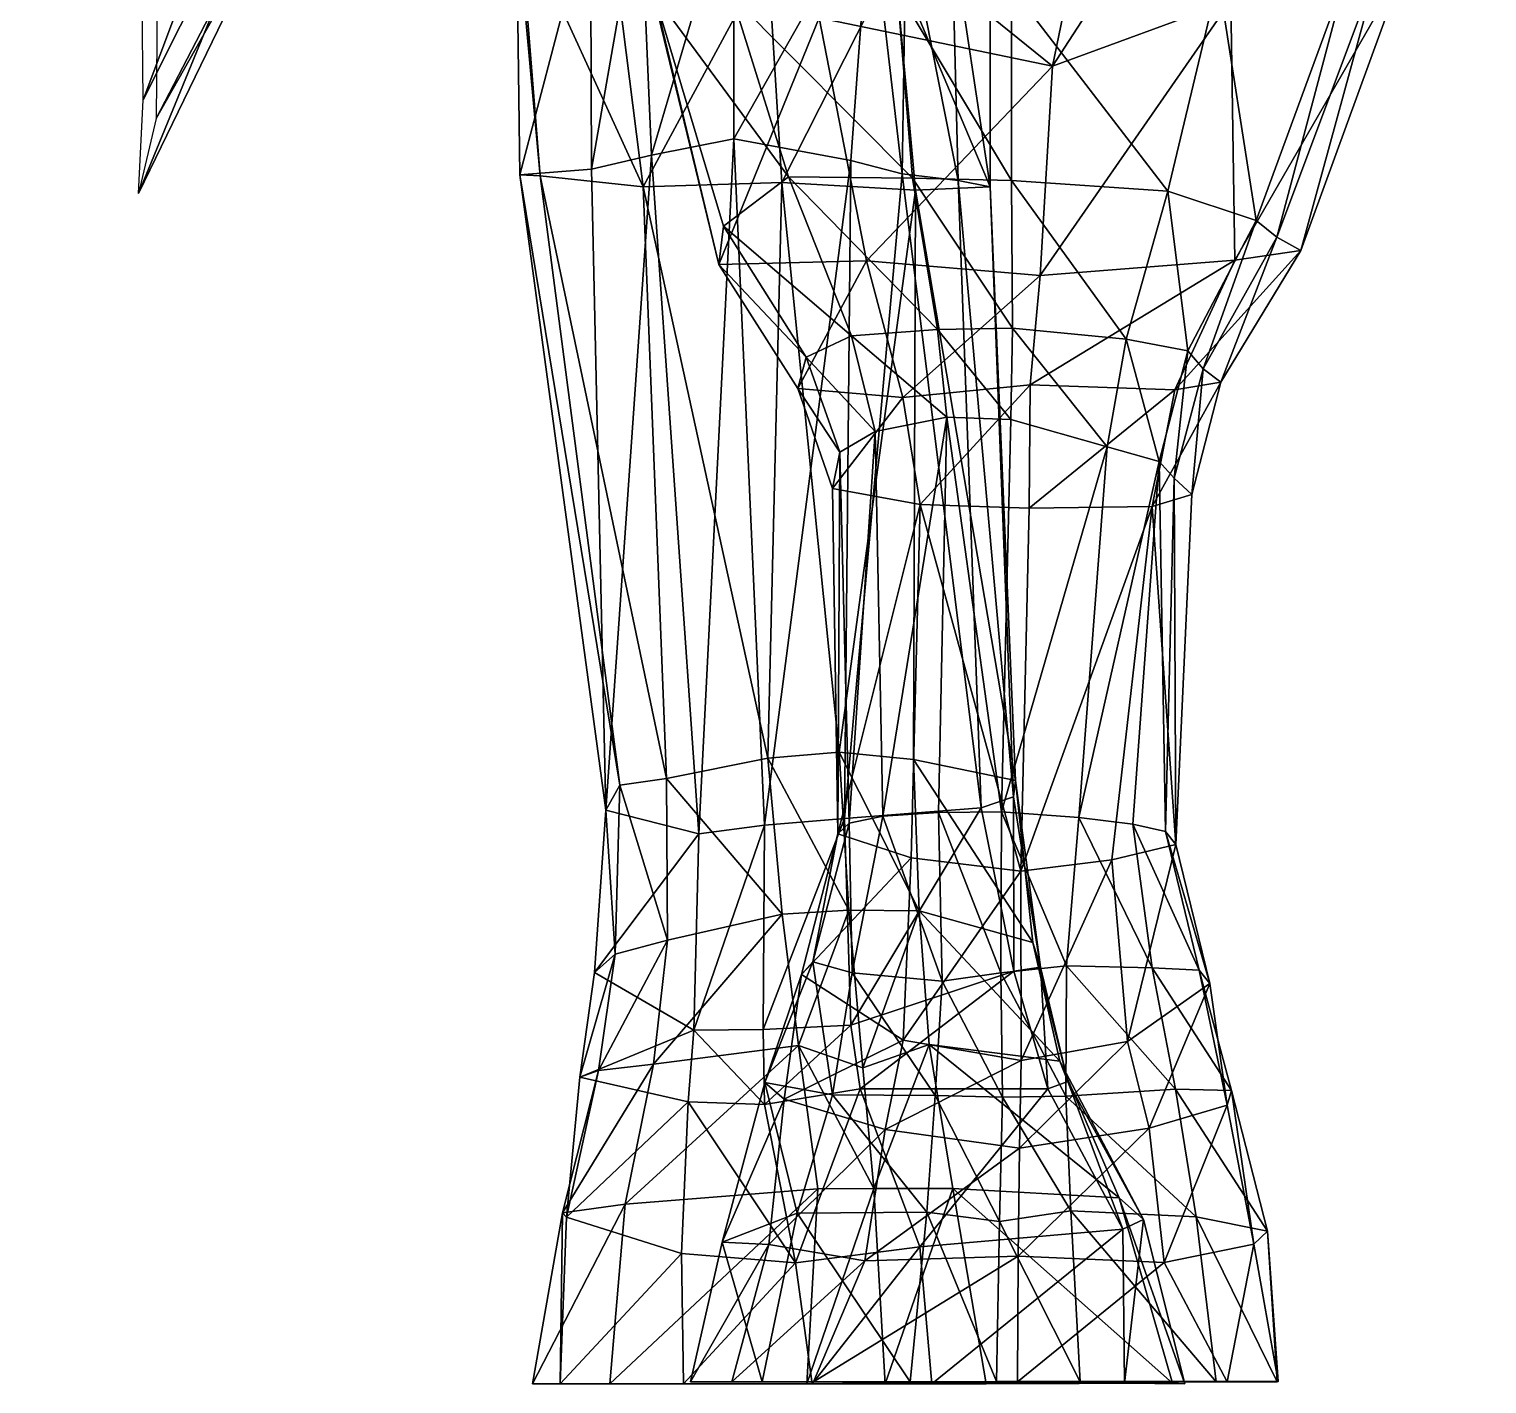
# Model space of a CAD drawing. Extents: x -0.46 to 0.46, y 0 to 1.52.
# Drawn here: x 0.0092 to 0.4059, y -0.0006 to 0.3679 of the extents above; entities that cross this region are included whole.
import ezdxf

# ---------------------------------------------------------------- set-up
doc = ezdxf.new("R2010")
doc.units = 0

# ---------------------------------------------------------------- blocks, each defined once
blk = doc.blocks.new('Mesh')
at = {"layer": 'Meshes'}
mesh = blk.add_polyface(dxfattribs=at)
corners = [(0, 0.477658, -0.820987), (0.080293, 0.503604, -0.814335), (0, 0.42793, -0.743096), (0.075642, 0.462425, -0.735415), (0, 0.406746, -0.682871), (0.072233, 0.433957, -0.668912), (0, 0.408895, -0.520935), (0.090467, 0.448806, -0.52702), (0.122304, 0.49492, -0.438939), (0, 0.424155, -0.433288), (0.175497, 0.40586, 0.729689), (0.201002, 0.409529, 0.75238), (0.172382, 0.474482, 0.715347), (0.207105, 0.466516, 0.724098), (0.161989, 0.401702, 0.688799), (0.133645, 0.483091, 0.691215), (0.167913, 0.391086, 0.575845), (0.142612, 0.398601, 0.617588), (0.147059, 0.487339, 0.559099), (0.121016, 0.489468, 0.612952), (0.210193, 0.387937, 0.56401), (0.204691, 0.474041, 0.525197), (0.244685, 0.386784, 0.577869), (0.238095, 0.403665, 0.715785), (0.141864, 0.39832, 0.649581), (0.116559, 0.489535, 0.653839), (0.147059, 0.487339, 0.559099), (0.167913, 0.391086, 0.575845), (0.133645, 0.483091, 0.691215), (0.161989, 0.401702, 0.688799), (0.153661, 0.44783, -0.526172), (0.210983, 0.48324, -0.443751), (0.148618, 0.462029, -0.528786), (0.152043, 0.461232, -0.627012), (0.130595, 0.478463, -0.640555), (0.15618, 0.464735, -0.709903), (0.155519, 0.446525, -0.617108), (0.152043, 0.461232, -0.627012), (0.166408, 0.448651, -0.689952), (0.15618, 0.464735, -0.709903), (0.153661, 0.44783, -0.526172), (0.148618, 0.462029, -0.528786), (0.16571, 0.397867, -0.520333), (0.219295, 0.413224, -0.435004), (0.166063, 0.399052, -0.601729), (0.166063, 0.399052, -0.601729), (0.155519, 0.446525, -0.617108), (0.185062, 0.409151, -0.653566), (0.166408, 0.448651, -0.689952), (0.236832, 0.429808, -0.69612), (0.233252, 0.490942, -0.732483), (0.072233, 0.433957, -0.668912), (0.130595, 0.478463, -0.640555), (0.090467, 0.448806, -0.52702), (0, 0.450505, -0.365256), (0.075642, 0.462425, -0.735415), (0.13967, 0.486843, -0.729077), (0.040422, 0.413537, -0.812548), (0.044857, 0.433364, -0.87426), (0.080293, 0.503604, -0.814335), (0.03993, 0.375737, -0.738402), (0.075641, 0.462425, -0.735415), (0.072233, 0.433957, -0.668912), (0.090468, 0.448803, -0.527023), (0.122302, 0.494918, -0.438939), (0.038948, 0.323235, -0.523525), (0.144772, 0.521974, -0.369612), (0.043792, 0.343618, -0.422016), (0.049406, 0.399098, -0.27332), (0.044009, 0.376249, -0.34273), (0.163313, 0.540612, -0.26869), (0.044787, 0.408909, -0.177356), (0.17307, 0.533485, -0.171995), (0.007276, 0.451574, -0.010464), (0.000014, 0.417662, -0.932663), (0, 0.55433, -0.931298), (0.000014, 0.434334, -0.986598), (0.000014, 0.399948, -0.88061), (0, 0.516288, -0.882034), (0, 0.477658, -0.82098), (0.000014, 0.374273, -0.822789), (0, 0.42793, -0.743088), (0, 0.450508, -0.365253), (0.000014, 0.343339, -0.34068), (0, 0.498183, -0.278299), (0, 0.504868, -0.181285), (0.000014, 0.379905, -0.182662), (0, 0.511473, -0.002516), (0.000014, 0.418132, -0.003255), (0.000014, 0.368215, -0.278986)]
mesh.append_faces([[corners[k] for k in face] for face in [(0, 1, 2), (3, 2, 1), (4, 5, 6), (7, 6, 5), (8, 9, 7), (6, 7, 9), (10, 11, 12), (13, 12, 11), (14, 10, 15), (12, 15, 10), (16, 17, 18), (19, 18, 17), (20, 21, 22), (11, 23, 13), (24, 25, 17), (19, 17, 25), (26, 21, 27), (20, 27, 21), (28, 25, 29), (24, 29, 25), (30, 31, 32), (33, 34, 35), (36, 37, 38), (39, 38, 37), (40, 41, 36), (37, 36, 41), (42, 43, 30), (31, 30, 43), (36, 44, 40), (45, 46, 47), (48, 47, 46), (47, 48, 49), (50, 49, 48), (51, 52, 53), (4, 2, 5), (3, 5, 2), (9, 8, 54), (55, 56, 51), (52, 51, 56), (57, 58, 59), (60, 57, 61), (59, 61, 57), (61, 62, 60), (63, 64, 65), (64, 66, 67), (68, 69, 70), (71, 72, 73), (71, 68, 72), (74, 75, 76), (77, 78, 74), (78, 77, 79), (80, 79, 77), (79, 80, 81), (82, 83, 84), (85, 86, 87), (88, 87, 86), (86, 85, 89), (84, 89, 85)]], dxfattribs={"color": 254})
mesh = blk.add_polyface(dxfattribs=at)
corners = [(0.175497, 0.40586, 0.729689), (0.1786, 0.333697, 0.713752), (0.201002, 0.409529, 0.75238), (0.200959, 0.338152, 0.732715), (0.162211, 0.329839, 0.681141), (0.161989, 0.401702, 0.688799), (0.167913, 0.391086, 0.575845), (0.176281, 0.325084, 0.58104), (0.142612, 0.398601, 0.617588), (0.148225, 0.328049, 0.609419), (0.1786, 0.333697, 0.713752), (0.191454, 0.149048, 0.652899), (0.200959, 0.338152, 0.732715), (0.162211, 0.329839, 0.681141), (0.166089, 0.155459, 0.620852), (0.210195, 0.169644, 0.534058), (0.182677, 0.164101, 0.552369), (0.176281, 0.325084, 0.58104), (0.148225, 0.328049, 0.609419), (0.201002, 0.409529, 0.75238), (0.238095, 0.403665, 0.715785), (0.209338, 0.151392, 0.666894), (0.232782, 0.332184, 0.708077), (0.142688, 0.328296, 0.649372), (0.141864, 0.39832, 0.649581), (0.142688, 0.328296, 0.649372), (0.1699, 0.162331, 0.58522), (0.210193, 0.387937, 0.56401), (0.214007, 0.326258, 0.575025), (0.214007, 0.326258, 0.575025), (0.229663, 0.171279, 0.53646), (0.219295, 0.413224, -0.435004), (0.16571, 0.397867, -0.520333), (0.224163, 0.371037, -0.441915), (0.178825, 0.37825, -0.521027), (0.179266, 0.377465, -0.601335), (0.166063, 0.399052, -0.601729), (0.200532, 0.376826, -0.651394), (0.185062, 0.409151, -0.653566), (0.178825, 0.37825, -0.521027), (0.196859, 0.303928, -0.533913), (0.224163, 0.371037, -0.441915), (0.237075, 0.304912, -0.487034), (0.200532, 0.376826, -0.651394), (0.21588, 0.327812, -0.635772), (0.179266, 0.377465, -0.601335), (0.19814, 0.314314, -0.597121), (0.16571, 0.397867, -0.520333), (0.166063, 0.399052, -0.601729), (0.178825, 0.37825, -0.521027), (0.179266, 0.377465, -0.601335), (0.178825, 0.37825, -0.521027), (0.196859, 0.303928, -0.533913), (0.245371, 0.378741, -0.672412), (0.153661, 0.44783, -0.526172), (0.21839, 0.270212, -0.549998), (0.21588, 0.327812, -0.635772), (0.232976, 0.284542, -0.612466), (0.19814, 0.314314, -0.597121), (0.220666, 0.278731, -0.594124), (0.040244, 0.348705, -0.668088), (0.03993, 0.375737, -0.738402), (0.072233, 0.433957, -0.668912), (0.038948, 0.323235, -0.523525), (0.090468, 0.448803, -0.527023), (0.043792, 0.343618, -0.422016), (0.122302, 0.494918, -0.438939), (0.044009, 0.376249, -0.34273), (0.144772, 0.521974, -0.369612), (0.000014, 0.339557, -0.744348), (0, 0.42793, -0.743088), (0.000014, 0.374273, -0.822789), (0, 0.406746, -0.682874), (0.000014, 0.321842, -0.681405), (0, 0.408895, -0.520932), (0.000014, 0.291564, -0.518173), (0, 0.424155, -0.433288), (0.000014, 0.316589, -0.422456), (0.000014, 0.343339, -0.34068), (0, 0.450508, -0.365253), (0.000014, 0.368215, -0.278986), (0, 0.498183, -0.278299)]
mesh.append_faces([[corners[k] for k in face] for face in [(0, 1, 2), (3, 2, 1), (1, 0, 4), (5, 4, 0), (6, 7, 8), (9, 8, 7), (10, 11, 12), (13, 14, 10), (15, 16, 17), (18, 17, 16), (19, 12, 20), (12, 21, 22), (23, 24, 9), (8, 9, 24), (25, 18, 26), (16, 26, 18), (6, 27, 7), (28, 7, 27), (17, 29, 15), (30, 15, 29), (4, 5, 23), (24, 23, 5), (13, 25, 14), (26, 14, 25), (31, 32, 33), (34, 33, 32), (35, 36, 37), (38, 37, 36), (39, 40, 41), (42, 41, 40), (43, 44, 45), (46, 45, 44), (47, 48, 49), (50, 49, 48), (51, 45, 52), (46, 52, 45), (37, 38, 53), (47, 54, 48), (40, 55, 42), (56, 57, 58), (59, 58, 57), (58, 59, 40), (55, 40, 59), (60, 61, 62), (63, 60, 64), (62, 64, 60), (65, 63, 66), (67, 65, 68), (69, 70, 71), (70, 69, 72), (73, 72, 69), (74, 72, 75), (73, 75, 72), (74, 75, 76), (77, 76, 75), (78, 79, 77), (76, 77, 79), (80, 81, 78)]], dxfattribs={"color": 254})
mesh = blk.add_polyface(dxfattribs=at)
corners = [(0.260287, 0.394408, 0.642322), (0.270736, 0.39107, 0.608116), (0.290254, 0.489197, 0.638584), (0.298894, 0.49208, 0.585936), (0.257957, 0.489777, 0.539113), (0.244685, 0.386784, 0.577869), (0.204691, 0.474041, 0.525197), (0.244685, 0.386784, 0.577869), (0.257957, 0.489777, 0.539113), (0.261987, 0.326739, 0.648849), (0.270736, 0.325093, 0.61921), (0.260287, 0.394408, 0.642322), (0.270736, 0.39107, 0.608116), (0.250399, 0.324189, 0.586577), (0.214007, 0.326258, 0.575025), (0.244685, 0.386784, 0.577869), (0.210193, 0.387937, 0.56401), (0.232782, 0.332184, 0.708077), (0.246793, 0.328611, 0.681763), (0.238095, 0.403665, 0.715785), (0.247846, 0.398317, 0.680231), (0.249918, 0.477302, 0.703367), (0.238095, 0.403665, 0.715785), (0.265205, 0.482234, 0.675793), (0.247846, 0.398317, 0.680231), (0.207105, 0.466516, 0.724098), (0.200959, 0.338152, 0.732715), (0.260287, 0.394408, 0.642322), (0.290254, 0.489197, 0.638584), (0.405876, 0.495396, -0.49574), (0.383499, 0.385173, -0.505994), (0.402735, 0.492227, -0.56038), (0.376532, 0.385658, -0.549829), (0.306654, 0.449769, -0.389007), (0.287657, 0.357903, -0.420008), (0.35732, 0.465251, -0.417054), (0.336212, 0.375617, -0.447832), (0.286957, 0.438026, -0.682616), (0.276524, 0.37931, -0.661972), (0.236832, 0.429808, -0.69612), (0.245371, 0.378741, -0.672412), (0.347038, 0.45732, -0.652398), (0.332847, 0.381643, -0.626788), (0.286957, 0.438026, -0.682616), (0.276524, 0.37931, -0.661972), (0.387067, 0.47944, -0.60242), (0.367801, 0.383197, -0.587543), (0.236832, 0.429808, -0.69612), (0.233252, 0.490942, -0.732483), (0.405876, 0.495396, -0.49574), (0.35732, 0.465251, -0.417054), (0.383499, 0.385173, -0.505994), (0.336212, 0.375617, -0.447832), (0.219295, 0.413224, -0.435004), (0.224163, 0.371037, -0.441915), (0.383499, 0.385173, -0.505994), (0.35528, 0.307759, -0.513678), (0.376532, 0.385658, -0.549829), (0.348767, 0.311345, -0.549903), (0.287657, 0.357903, -0.420008), (0.284307, 0.300945, -0.461223), (0.336212, 0.375617, -0.447832), (0.337312, 0.305082, -0.487621), (0.276524, 0.37931, -0.661972), (0.276524, 0.326774, -0.635578), (0.245371, 0.378741, -0.672412), (0.249547, 0.3274, -0.643542), (0.332847, 0.381643, -0.626788), (0.319099, 0.323902, -0.611475), (0.367801, 0.383197, -0.587543), (0.343097, 0.315867, -0.581914), (0.332847, 0.381643, -0.626788), (0.319099, 0.323902, -0.611475), (0.237075, 0.304912, -0.487034), (0.284307, 0.300945, -0.461223), (0.367801, 0.383197, -0.587543), (0.387067, 0.47944, -0.60242), (0.185062, 0.409151, -0.653566), (0.21588, 0.327812, -0.635772), (0.200532, 0.376826, -0.651394), (0.219295, 0.413224, -0.435004), (0.306654, 0.449769, -0.389007), (0.210983, 0.48324, -0.443751), (0.256416, 0.286227, -0.624547)]
mesh.append_faces([[corners[k] for k in face] for face in [(0, 1, 2), (3, 2, 1), (4, 5, 6), (1, 7, 3), (8, 3, 7), (9, 10, 11), (12, 11, 10), (13, 14, 15), (16, 15, 14), (13, 15, 10), (12, 10, 15), (17, 18, 19), (20, 19, 18), (21, 22, 23), (24, 23, 22), (21, 25, 22), (17, 19, 26), (18, 9, 20), (11, 20, 9), (24, 27, 23), (28, 23, 27), (29, 30, 31), (32, 31, 30), (33, 34, 35), (36, 35, 34), (37, 38, 39), (40, 39, 38), (41, 42, 43), (44, 43, 42), (45, 46, 41), (42, 41, 46), (47, 48, 43), (49, 50, 51), (52, 51, 50), (33, 53, 34), (54, 34, 53), (55, 56, 57), (58, 57, 56), (59, 60, 61), (62, 61, 60), (63, 64, 65), (66, 65, 64), (67, 68, 63), (64, 63, 68), (69, 70, 71), (72, 71, 70), (61, 62, 55), (56, 55, 62), (54, 73, 34), (74, 34, 73), (75, 76, 32), (31, 32, 76), (70, 69, 58), (57, 58, 69), (39, 40, 77), (78, 79, 66), (65, 66, 79), (80, 81, 82), (66, 83, 78)]], dxfattribs={"color": 254})
mesh = blk.add_polyface(dxfattribs=at)
corners = [(0.209338, 0.151392, 0.666894), (0.200959, 0.338152, 0.732715), (0.191454, 0.149048, 0.652899), (0.1786, 0.333697, 0.713752), (0.166089, 0.155459, 0.620852), (0.268234, 0.156155, 0.627424), (0.246793, 0.328611, 0.681763), (0.231067, 0.153241, 0.66008), (0.236035, 0.085419, 0.495774), (0.254084, 0.091707, 0.492429), (0.239054, 0.052529, 0.473485), (0.188509, 0.076114, 0.645758), (0.209317, 0.075414, 0.654582), (0.190077, 0.09563, 0.65576), (0.208967, 0.095824, 0.676069), (0.159072, 0.082848, 0.588271), (0.163027, 0.111351, 0.600441), (0.218592, 0.091478, 0.488978), (0.17907, 0.086362, 0.506104), (0.214153, 0.127241, 0.515186), (0.182943, 0.120103, 0.532746), (0.251436, 0.12808, 0.524118), (0.232231, 0.12826, 0.518961), (0.23284, 0.096986, 0.663758), (0.235307, 0.079683, 0.654334), (0.277154, 0.111693, 0.615199), (0.232782, 0.332184, 0.708077), (0.168712, 0.116333, 0.56605), (0.164135, 0.084703, 0.553976), (0.1699, 0.162331, 0.58522), (0.210195, 0.169644, 0.534058), (0.229663, 0.171279, 0.53646), (0.231067, 0.153241, 0.66008), (0.23284, 0.096986, 0.663758), (0.268234, 0.156155, 0.627424), (0.182677, 0.164101, 0.552369), (0.249859, 0.169297, 0.543077), (0.227821, 0.242999, -0.552386), (0.229231, 0.149052, -0.59801), (0.251681, 0.238647, -0.526464), (0.24919, 0.142482, -0.54968), (0.241496, 0.15382, -0.644234), (0.232306, 0.151996, -0.63417), (0.239402, 0.258518, -0.611724), (0.229813, 0.252879, -0.597061), (0.214653, 0.076847, -0.617621), (0.219397, 0.11078, -0.607375), (0.209417, 0.081436, -0.666078), (0.22242, 0.114268, -0.652138), (0.242148, 0.068614, -0.565654), (0.247016, 0.092951, -0.552736), (0.227787, 0.078069, -0.702231), (0.233185, 0.111233, -0.667982), (0.25576, 0.077899, -0.710602), (0.257647, 0.108988, -0.677363)]
mesh.append_faces([[corners[k] for k in face] for face in [(0, 1, 2), (2, 3, 4), (5, 6, 7), (8, 9, 10), (11, 12, 13), (14, 13, 12), (11, 13, 15), (16, 15, 13), (17, 18, 19), (20, 19, 18), (9, 8, 21), (22, 21, 8), (23, 24, 25), (7, 26, 0), (24, 23, 12), (14, 12, 23), (27, 20, 28), (18, 28, 20), (19, 22, 17), (8, 17, 22), (8, 10, 17), (16, 27, 15), (28, 15, 27), (23, 7, 14), (0, 14, 7), (13, 2, 16), (4, 16, 2), (16, 4, 27), (29, 27, 4), (19, 30, 22), (31, 22, 30), (32, 33, 34), (14, 0, 13), (2, 13, 0), (20, 35, 19), (30, 19, 35), (22, 31, 21), (36, 21, 31), (27, 29, 20), (35, 20, 29), (37, 38, 39), (40, 39, 38), (41, 42, 43), (42, 38, 44), (45, 46, 47), (48, 47, 46), (49, 50, 45), (46, 45, 50), (51, 52, 53), (47, 48, 51), (52, 51, 48), (46, 38, 48), (42, 48, 38), (50, 40, 46), (38, 46, 40), (52, 41, 54), (48, 42, 52), (41, 52, 42)]], dxfattribs={"color": 254})
mesh = blk.add_polyface(dxfattribs=at)
corners = [(0.277643, 0.163536, 0.564086), (0.270736, 0.325093, 0.61921), (0.277107, 0.159115, 0.594368), (0.261987, 0.326739, 0.648849), (0.249859, 0.169297, 0.543077), (0.229663, 0.171279, 0.53646), (0.250399, 0.324189, 0.586577), (0.214007, 0.326258, 0.575025), (0.232782, 0.332184, 0.708077), (0.231067, 0.153241, 0.66008), (0.246793, 0.328611, 0.681763), (0.268234, 0.156155, 0.627424), (0.276371, 0.261753, -0.627443), (0.273842, 0.155061, -0.653064), (0.258925, 0.262389, -0.626401), (0.276371, 0.261753, -0.627443), (0.302528, 0.254364, -0.611687), (0.273842, 0.155061, -0.653064), (0.316683, 0.250336, -0.593278), (0.294872, 0.15351, -0.646012), (0.229813, 0.252879, -0.597061), (0.239402, 0.258518, -0.611724), (0.232306, 0.151996, -0.63417), (0.320785, 0.245758, -0.56975), (0.318454, 0.149689, -0.60731), (0.227821, 0.242999, -0.552386), (0.229231, 0.149052, -0.59801), (0.241496, 0.15382, -0.644234), (0.35528, 0.307759, -0.513678), (0.333531, 0.271928, -0.53652), (0.348767, 0.311345, -0.549903), (0.32864, 0.275564, -0.560919), (0.284307, 0.300945, -0.461223), (0.281603, 0.271164, -0.49541), (0.337312, 0.305082, -0.487621), (0.321012, 0.26987, -0.513381), (0.246942, 0.267732, -0.515169), (0.237075, 0.304912, -0.487034), (0.21839, 0.270212, -0.549998), (0.276524, 0.326774, -0.635578), (0.276764, 0.286603, -0.624107), (0.249547, 0.3274, -0.643542), (0.256416, 0.286227, -0.624547), (0.319099, 0.323902, -0.611475), (0.307727, 0.283631, -0.608932), (0.343097, 0.315867, -0.581914), (0.324505, 0.280399, -0.588902), (0.319099, 0.323902, -0.611475), (0.307727, 0.283631, -0.608932), (0.284307, 0.300945, -0.461223), (0.281603, 0.271164, -0.49541), (0.232976, 0.284542, -0.612466), (0.21588, 0.327812, -0.635772), (0.325592, 0.241357, -0.544287), (0.281356, 0.237638, -0.506818), (0.314774, 0.238125, -0.524596), (0.251681, 0.238647, -0.526464), (0.302528, 0.254364, -0.611687), (0.281356, 0.237638, -0.506818), (0.220666, 0.278731, -0.594124)]
mesh.append_faces([[corners[k] for k in face] for face in [(0, 1, 2), (3, 2, 1), (4, 5, 6), (7, 6, 5), (4, 6, 0), (1, 0, 6), (8, 9, 10), (10, 11, 3), (2, 3, 11), (12, 13, 14), (15, 16, 17), (16, 18, 19), (20, 21, 22), (23, 24, 18), (25, 20, 26), (21, 14, 27), (28, 29, 30), (31, 30, 29), (32, 33, 34), (35, 34, 33), (36, 37, 38), (39, 40, 41), (42, 41, 40), (43, 44, 39), (40, 39, 44), (45, 46, 47), (48, 47, 46), (34, 35, 28), (29, 28, 35), (37, 36, 49), (50, 49, 36), (30, 31, 45), (46, 45, 31), (51, 52, 42), (29, 53, 31), (23, 31, 53), (33, 54, 35), (55, 35, 54), (38, 25, 36), (56, 36, 25), (40, 12, 42), (14, 42, 12), (44, 57, 40), (12, 40, 57), (46, 18, 48), (16, 48, 18), (35, 55, 29), (53, 29, 55), (36, 56, 50), (58, 50, 56), (51, 21, 59), (20, 59, 21), (31, 23, 46), (18, 46, 23), (59, 20, 38), (25, 38, 20), (42, 14, 51), (21, 51, 14)]], dxfattribs={"color": 254})
mesh = blk.add_polyface(dxfattribs=at)
corners = [(0.289658, 0.087188, 0.521276), (0.282348, 0.119478, 0.545361), (0.291826, 0.081698, 0.566355), (0.284402, 0.112761, 0.576404), (0.254084, 0.091707, 0.492429), (0.251436, 0.12808, 0.524118), (0.286405, 0.079691, 0.610778), (0.277154, 0.111693, 0.615199), (0.235307, 0.079683, 0.654334), (0.284402, 0.112761, 0.576404), (0.291826, 0.081698, 0.566355), (0.282348, 0.119478, 0.545361), (0.277643, 0.163536, 0.564086), (0.284402, 0.112761, 0.576404), (0.277107, 0.159115, 0.594368), (0.249859, 0.169297, 0.543077), (0.277643, 0.163536, 0.564086), (0.277154, 0.111693, 0.615199), (0.268234, 0.156155, 0.627424), (0.23284, 0.096986, 0.663758), (0.277107, 0.159115, 0.594368), (0.325592, 0.241357, -0.544287), (0.321219, 0.146115, -0.579031), (0.320785, 0.245758, -0.56975), (0.318454, 0.149689, -0.60731), (0.281356, 0.237638, -0.506818), (0.279028, 0.138857, -0.540377), (0.314774, 0.238125, -0.524596), (0.303818, 0.141994, -0.553183), (0.25666, 0.15484, -0.650004), (0.258925, 0.262389, -0.626401), (0.273842, 0.155061, -0.653064), (0.294872, 0.15351, -0.646012), (0.273842, 0.155061, -0.653064), (0.302528, 0.254364, -0.611687), (0.309583, 0.151638, -0.628689), (0.316683, 0.250336, -0.593278), (0.251681, 0.238647, -0.526464), (0.24919, 0.142482, -0.54968), (0.241496, 0.15382, -0.644234), (0.321164, 0.079581, -0.686016), (0.314822, 0.112631, -0.657923), (0.336374, 0.079227, -0.64774), (0.327569, 0.112006, -0.62524), (0.335166, 0.075203, -0.602167), (0.330532, 0.108363, -0.589047), (0.314, 0.068947, -0.565151), (0.308093, 0.092603, -0.551433), (0.247016, 0.092951, -0.552736), (0.242148, 0.068614, -0.565654), (0.279132, 0.087386, -0.529526), (0.274078, 0.077441, -0.706588), (0.273587, 0.111205, -0.679387), (0.291303, 0.077706, -0.704382), (0.291509, 0.113187, -0.67428), (0.321164, 0.079581, -0.686016), (0.314822, 0.112631, -0.657923), (0.278717, 0.063563, -0.556303), (0.308093, 0.092603, -0.551433), (0.257647, 0.108988, -0.677363), (0.25576, 0.077899, -0.710602), (0.233185, 0.111233, -0.667982), (0.335166, 0.075203, -0.602167), (0.330532, 0.108363, -0.589047), (0.274078, 0.077441, -0.706588), (0.273587, 0.111205, -0.679387), (0.308093, 0.092603, -0.551433), (0.279132, 0.087386, -0.529526), (0.279028, 0.138857, -0.540377), (0.247016, 0.092951, -0.552736), (0.24919, 0.142482, -0.54968), (0.273842, 0.155061, -0.653064), (0.294872, 0.15351, -0.646012), (0.291509, 0.113187, -0.67428), (0.303818, 0.141994, -0.553183), (0.257647, 0.108988, -0.677363), (0.25666, 0.15484, -0.650004)]
mesh.append_faces([[corners[k] for k in face] for face in [(0, 1, 2), (3, 2, 1), (4, 5, 0), (1, 0, 5), (6, 7, 8), (7, 6, 9), (10, 9, 6), (11, 12, 13), (14, 13, 12), (5, 15, 1), (16, 1, 15), (17, 18, 19), (3, 20, 17), (18, 17, 20), (21, 22, 23), (24, 23, 22), (25, 26, 27), (28, 27, 26), (29, 30, 31), (32, 33, 34), (35, 32, 36), (21, 27, 22), (28, 22, 27), (25, 37, 26), (38, 26, 37), (35, 36, 24), (29, 39, 30), (40, 41, 42), (43, 42, 41), (44, 45, 46), (47, 46, 45), (48, 49, 50), (51, 52, 53), (54, 53, 52), (53, 54, 55), (56, 55, 54), (50, 57, 58), (59, 60, 61), (42, 43, 62), (63, 62, 43), (60, 59, 64), (65, 64, 59), (41, 35, 43), (24, 43, 35), (63, 22, 66), (28, 66, 22), (67, 68, 69), (70, 69, 68), (52, 71, 54), (72, 54, 71), (73, 32, 41), (35, 41, 32), (47, 74, 67), (68, 67, 74), (29, 59, 39), (43, 24, 63), (22, 63, 24), (75, 76, 52), (71, 52, 76)]], dxfattribs={"color": 254})
mesh = blk.add_polyface(dxfattribs=at)
corners = [(0.186751, 0.034908, 0.612696), (0.187262, -0.000566, 0.606974), (0.217708, 0.032393, 0.62368), (0.222234, -0.000566, 0.612449), (0.153742, -0.000566, 0.557811), (0.155436, 0.04473, 0.559053), (0.220789, -0.000566, 0.442452), (0.167233, -0.000566, 0.45917), (0.223805, 0.052471, 0.460757), (0.171417, 0.048275, 0.482939), (0.269638, -0.000566, 0.446302), (0.242179, -0.000566, 0.466927), (0.260516, 0.0526, 0.46522), (0.239054, 0.052529, 0.473485), (0.186751, 0.034908, 0.612696), (0.217708, 0.032393, 0.62368), (0.188509, 0.076114, 0.645758), (0.209317, 0.075414, 0.654582), (0.188509, 0.076114, 0.645758), (0.159072, 0.082848, 0.588271), (0.223805, 0.052471, 0.460757), (0.171417, 0.048275, 0.482939), (0.218592, 0.091478, 0.488978), (0.17907, 0.086362, 0.506104), (0.254084, 0.091707, 0.492429), (0.251605, 0.03668, 0.623111), (0.235307, 0.079683, 0.654334), (0.254878, -0.000566, 0.61756), (0.222234, -0.000566, 0.612449), (0.164135, 0.084703, 0.553976), (0.17907, 0.086362, 0.506104), (0.154307, 0.045954, 0.520563), (0.146152, -0.000566, 0.501367), (0.220789, -0.000566, 0.442452), (0.220789, -0.000566, 0.442452), (0.242179, -0.000566, 0.466927), (0.167233, -0.000566, 0.45917), (0.146152, -0.000566, 0.501367), (0.153742, -0.000566, 0.557811), (0.187262, -0.000566, 0.606974), (0.222234, -0.000566, 0.612449), (0.307234, -0.00039, 0.573768), (0.236572, 0.032913, -0.595297), (0.222624, 0.000015, -0.60868), (0.278297, 0.034141, -0.578394), (0.200394, 0.000015, -0.636211), (0.210457, 0.037344, -0.628753), (0.189201, 0.000015, -0.70058), (0.197789, 0.037943, -0.683783), (0.222624, 0.000015, -0.60868), (0.236572, 0.032913, -0.595297), (0.208629, 0.000015, -0.741017), (0.218227, 0.045824, -0.725211), (0.248955, 0.000014, -0.755401), (0.253455, 0.046138, -0.733264), (0.242148, 0.068614, -0.565654), (0.278717, 0.063563, -0.556303), (0.210457, 0.037344, -0.628753), (0.214653, 0.076847, -0.617621), (0.197789, 0.037943, -0.683783), (0.209417, 0.081436, -0.666078), (0.218227, 0.045824, -0.725211), (0.227787, 0.078069, -0.702231), (0.253455, 0.046138, -0.733264), (0.25576, 0.077899, -0.710602), (0.248955, 0.000014, -0.755401), (0.272467, 0.000036, -0.735551), (0.208629, 0.000015, -0.741017), (0.189201, 0.000015, -0.70058), (0.200394, 0.000015, -0.636211), (0.222624, 0.000015, -0.60868), (0.278199, 0.000015, -0.590617)]
mesh.append_faces([[corners[k] for k in face] for face in [(0, 1, 2), (3, 2, 1), (1, 0, 4), (5, 4, 0), (6, 7, 8), (9, 8, 7), (10, 11, 12), (13, 12, 11), (14, 15, 16), (17, 16, 15), (0, 18, 5), (19, 5, 18), (20, 21, 22), (23, 22, 21), (12, 13, 24), (25, 26, 15), (17, 15, 26), (27, 25, 28), (15, 28, 25), (29, 30, 31), (9, 31, 30), (31, 9, 32), (7, 32, 9), (20, 22, 13), (20, 13, 33), (11, 33, 13), (19, 29, 5), (31, 5, 29), (5, 31, 4), (32, 4, 31), (34, 35, 36), (37, 36, 38), (36, 35, 38), (39, 38, 40), (40, 38, 41), (38, 35, 41), (42, 43, 44), (45, 46, 47), (48, 47, 46), (49, 50, 45), (46, 45, 50), (51, 52, 53), (54, 53, 52), (47, 48, 51), (52, 51, 48), (55, 42, 56), (57, 58, 59), (60, 59, 58), (42, 55, 57), (58, 57, 55), (61, 62, 63), (64, 63, 62), (59, 60, 61), (62, 61, 60), (65, 66, 67), (68, 67, 69), (67, 66, 69), (70, 69, 71)]], dxfattribs={"color": 254})
mesh = blk.add_polyface(dxfattribs=at)
corners = [(0.320365, -0.00039, 0.485449), (0.305828, 0.05002, 0.5038), (0.32368, -0.000566, 0.530277), (0.312485, 0.044161, 0.544627), (0.269638, -0.000566, 0.446302), (0.260516, 0.0526, 0.46522), (0.307234, -0.00039, 0.573768), (0.306784, 0.041477, 0.584437), (0.254878, -0.000566, 0.61756), (0.251605, 0.03668, 0.623111), (0.289658, 0.087188, 0.521276), (0.291826, 0.081698, 0.566355), (0.254084, 0.091707, 0.492429), (0.286405, 0.079691, 0.610778), (0.235307, 0.079683, 0.654334), (0.269638, -0.000566, 0.446302), (0.320365, -0.00039, 0.485449), (0.242179, -0.000566, 0.466927), (0.254878, -0.000566, 0.61756), (0.222234, -0.000566, 0.612449), (0.307234, -0.00039, 0.573768), (0.32368, -0.000566, 0.530277), (0.332202, -0.000057, -0.734652), (0.326741, 0.044831, -0.71282), (0.348796, 0.000013, -0.704774), (0.346165, 0.040981, -0.674416), (0.34911, 0.000113, -0.655147), (0.34244, 0.037392, -0.630348), (0.335244, 0.000015, -0.61585), (0.31803, 0.032404, -0.594901), (0.278199, 0.000015, -0.590617), (0.278297, 0.034141, -0.578394), (0.222624, 0.000015, -0.60868), (0.272467, 0.000036, -0.735551), (0.273287, 0.04357, -0.721296), (0.295178, -0.000018, -0.752238), (0.292682, 0.046477, -0.727566), (0.248955, 0.000014, -0.755401), (0.253455, 0.046138, -0.733264), (0.326741, 0.044831, -0.71282), (0.321164, 0.079581, -0.686016), (0.346165, 0.040981, -0.674416), (0.336374, 0.079227, -0.64774), (0.335166, 0.075203, -0.602167), (0.314, 0.068947, -0.565151), (0.278717, 0.063563, -0.556303), (0.236572, 0.032913, -0.595297), (0.274078, 0.077441, -0.706588), (0.291303, 0.077706, -0.704382), (0.321164, 0.079581, -0.686016), (0.34244, 0.037392, -0.630348), (0.335166, 0.075203, -0.602167), (0.25576, 0.077899, -0.710602), (0.279132, 0.087386, -0.529526), (0.242148, 0.068614, -0.565654), (0.308093, 0.092603, -0.551433), (0.295178, -0.000018, -0.752238), (0.332202, -0.000057, -0.734652), (0.272467, 0.000036, -0.735551), (0.335244, 0.000015, -0.61585), (0.278199, 0.000015, -0.590617), (0.34911, 0.000113, -0.655147), (0.200394, 0.000015, -0.636211), (0.348796, 0.000013, -0.704774)]
mesh.append_faces([[corners[k] for k in face] for face in [(0, 1, 2), (3, 2, 1), (4, 5, 0), (1, 0, 5), (6, 7, 8), (9, 8, 7), (1, 10, 3), (11, 3, 10), (5, 12, 1), (10, 1, 12), (7, 13, 9), (14, 9, 13), (7, 6, 3), (2, 3, 6), (13, 7, 11), (3, 11, 7), (15, 16, 17), (18, 19, 20), (17, 16, 20), (20, 16, 21), (22, 23, 24), (25, 24, 23), (26, 27, 28), (29, 28, 27), (30, 31, 32), (33, 34, 35), (36, 35, 34), (35, 36, 22), (23, 22, 36), (28, 29, 30), (31, 30, 29), (24, 25, 26), (27, 26, 25), (37, 38, 33), (34, 33, 38), (39, 40, 41), (42, 41, 40), (27, 43, 29), (44, 29, 43), (31, 45, 46), (34, 47, 36), (48, 36, 47), (36, 48, 23), (49, 23, 48), (29, 44, 31), (45, 31, 44), (41, 42, 50), (51, 50, 42), (38, 52, 34), (47, 34, 52), (45, 53, 54), (44, 55, 45), (56, 57, 58), (59, 60, 61), (60, 62, 61), (62, 58, 61), (58, 57, 61), (61, 57, 63)]], dxfattribs={"color": 254})

msp = doc.modelspace()

# ---------------------------------------------------------------- block references
at = {"layer": '1'}
msp.add_blockref('Mesh', (0, 0), dxfattribs=at)

doc.saveas('drawing.dxf')
